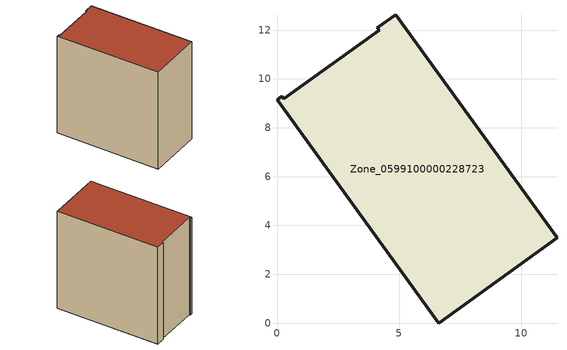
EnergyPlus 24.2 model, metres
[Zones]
Zone_0599100000228723
 floor ground (C_G): 6.63,0 0,9.16 0.19,9.29 0.27,9.19 4.19,11.99 4.12,12.09 4.87,12.62 11.47,3.5 z0
 wall outside (C_F): 4.87,12.62 4.12,12.09 4.19,11.99 0.27,9.19 0.19,9.29 0,9.16 6.63,0 11.47,3.5 4.87,12.62 z0:11.11
 roof outside (C_R): 0.27,9.19 0.19,9.29 0,9.16 6.63,0 11.47,3.5 4.87,12.62 4.12,12.09 4.19,11.99 z11.11
[BUILDING]
Pand.0599100000228723: North Axis=0; Terrain=City; Loads Convergence Tolerance Value=0.04; Temperature Convergence Tolerance Value=0.4; Solar Distribution=FullExterior; Maximum Number of Warmup Days=25; Minimum Number of Warmup Days=1
[Site:Location]
Rotterdam.The.Hague.AP_ZH_NLD Design_Conditions: Latitude=51.96; Longitude=4.45; Time Zone=1; Elevation=-4.5
[SITE:GROUNDTEMPERATURE:BUILDINGSURFACE]
18, 18, 18, 18, 18, 18, 18, 18, 18, 18, 18, 18
[MATERIAL] Thermal Absorptance=0.9; Solar Absorptance=0.7; Visible Absorptance=0.7
Name | Roughness | Thickness | Conductivity | Density | Specific Heat
G.TI.1946 | MediumSmooth | 0.15 | 1 | 540 | 1210
F.TI.1946 | Rough | 0.3 | 0.857143 | 1920 | 840
R.TI.1946 | MediumRough | 0.2 | 0.1 | 1500 | 1000
[CONSTRUCTION]
C_G: G.TI.1946
C_F: F.TI.1946
C_R: R.TI.1946
[ZONE]
Zone_0599100000228723: Type=1; Multiplier=1; Ceiling Height=Autocalculate; Volume=Autocalculate; Floor Area=autocalculate; Part of Total Floor Area=Yes
[ZONEINFILTRATION:DESIGNFLOWRATE]
Infil_Zone_0599100000228723: Zone or ZoneList or Space or SpaceList=Zone_0599100000228723; Schedule=AlwaysOn; Design Flow Rate Calculation Method=Flow/Area; Flow Rate per Floor Area=0.003; Constant Term Coefficient=1; Temperature Term Coefficient=0; Velocity Term Coefficient=0; Velocity Squared Term Coefficient=0
[HVACTEMPLATE:ZONE:IDEALLOADSAIRSYSTEM]
Zone_0599100000228723: Maximum Heating Supply Air Temperature=50; Minimum Cooling Supply Air Temperature=13; Maximum Heating Supply Air Humidity Ratio=0.0156; Minimum Cooling Supply Air Humidity Ratio=0.0077; Heating Limit=NoLimit; Cooling Limit=NoLimit; Dehumidification Control Type=ConstantSensibleHeatRatio; Cooling Sensible Heat Ratio=0.7; Dehumidification Setpoint=60; Humidification Control Type=None; Humidification Setpoint=30; Outdoor Air Method=None; Outdoor Air Flow Rate per Person=0.00944; Outdoor Air Flow Rate per Zone Floor Area=0; Outdoor Air Flow Rate per Zone=0; Demand Controlled Ventilation Type=None; Outdoor Air Economizer Type=NoEconomizer; Heat Recovery Type=None; Sensible Heat Recovery Effectiveness=0.7; Latent Heat Recovery Effectiveness=0.65
[ZONECONTROL:THERMOSTAT]
ThermostatControl_Zone_0599100000228723: Zone or ZoneList=Zone_0599100000228723; Control Type Schedule=DualSetpointControlType; Control 1=Thermostat_Zone_0599100000228723; Temperature Difference Between Cutout And Setpoint=0
[THERMOSTATSETPOINT:DUALSETPOINT]
Thermostat_Zone_0599100000228723: Heating Setpoint Temperature Schedule=HeatingSetpoint_Zone_0599100000228723; Cooling Setpoint Temperature Schedule=CoolingSetpoint_Zone_0599100000228723
[SCHEDULE:COMPACT]
HeatingSetpoint_Zone_0599100000228723: Through: 12/31, For: AllDays, Until: 24:00, 21
CoolingSetpoint_Zone_0599100000228723: Through: 12/31, For: AllDays, Until: 24:00, 24
DualSetpointControlType: Through: 12/31, For: AllDays, Until: 24:00, 4
AlwaysOn: Through: 12/31, For: AllDays, Until: 24:00, 1
